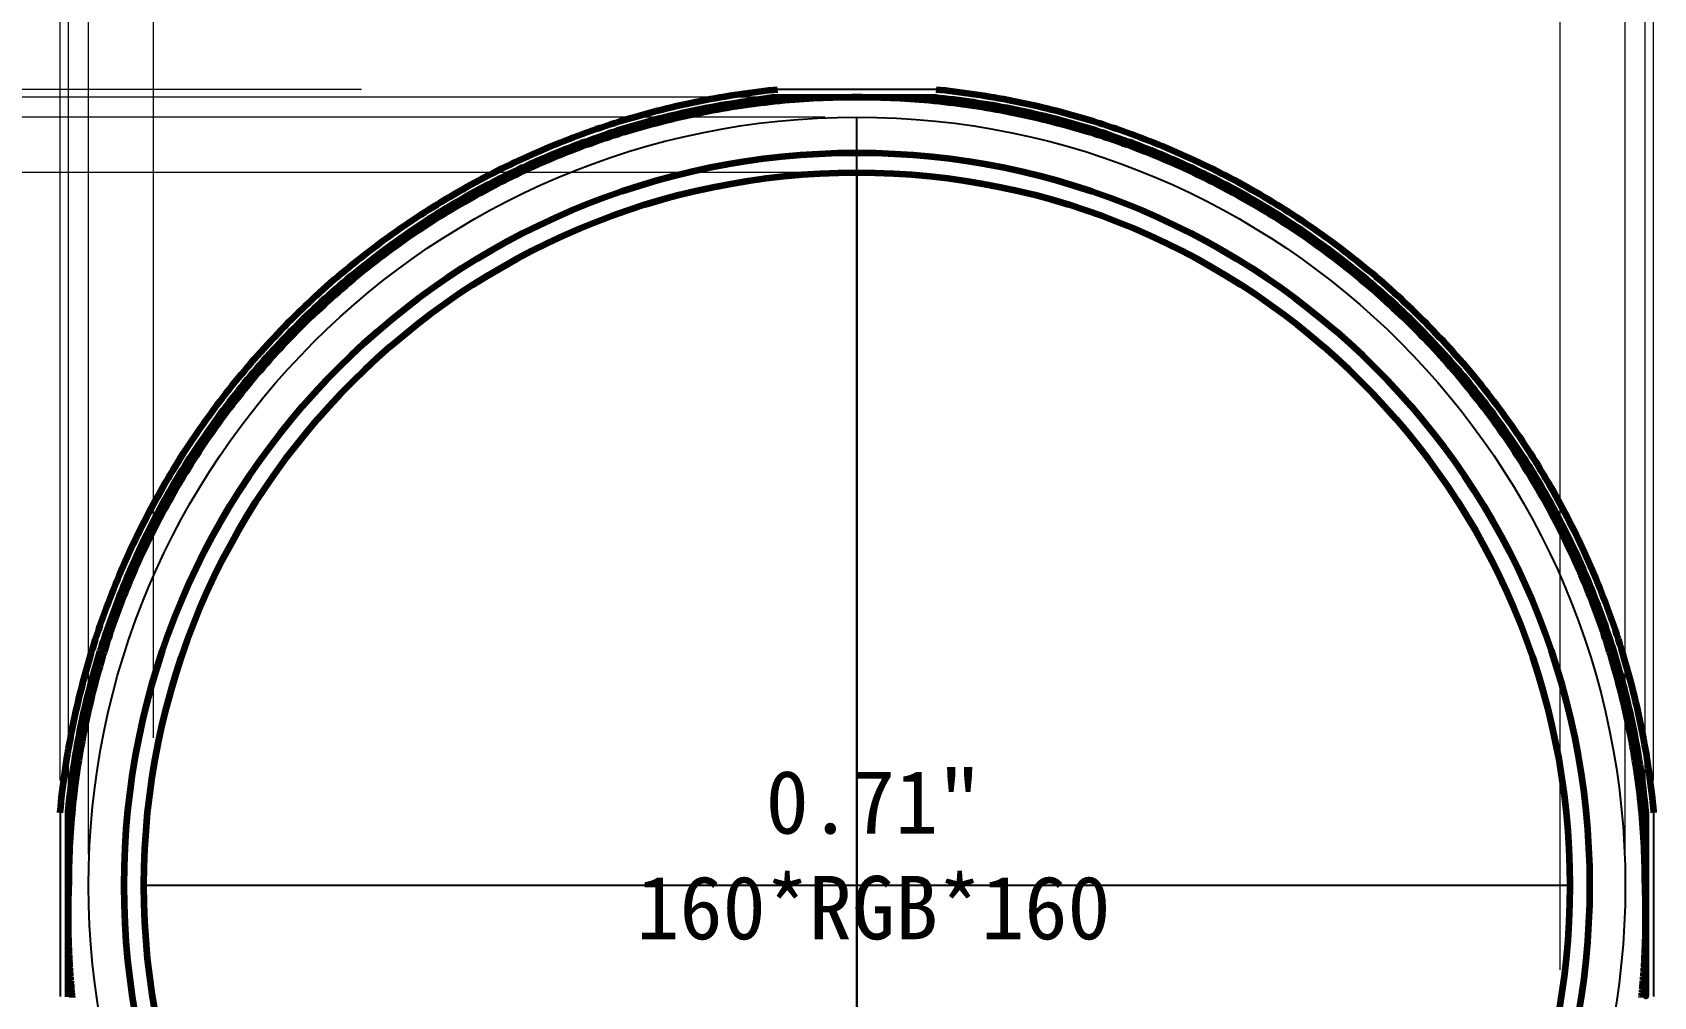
# Model space of a CAD drawing. Header units: millimetres. Extents: x 1414 to 1578, y 492 to 601.
# Drawn here: x 1457.53 to 1477.99, y 562.39 to 574.56 of the extents above; entities that cross this region are included whole.
import ezdxf

# ---------------------------------------------------------------- set-up
doc = ezdxf.new("R2010")
doc.units = ezdxf.units.MM
for name, color, linetype in [('bl', 200, 'Continuous'), ('LAYOUT.drawing', 1, 'Continuous'), ('OUTLINE.drawing', 3, 'Continuous')]:
    doc.layers.add(name, color=color, linetype=linetype)
doc.layers.add('L160.drawing', color=2, linetype='Continuous', lineweight=100)
doc.styles.add('宋体', font='')
doc.styles.get('宋体').set_extended_font_data('SimSun')
doc.dimstyles.new('标准', dxfattribs={"dimtxt": 1.8, "dimasz": 1.5, "dimexe": 0.5, "dimexo": 0.4, "dimgap": 0.1, "dimtad": 1, "dimzin": 1, "dimdsep": 46, "dimtxsty": '宋体', "dimblk": 'CLOSEDBLANK', "dimcen": 0.09, "dimclrd": 96, "dimclre": 96, "dimclrt": 3, "dimadec": 0, "dimazin": 0, "dimtfac": 1, "dimtofl": 0, "dimtmove": 0, "dimatfit": 1, "dimldrblk": 'CLOSEDBLANK', "dimfxl": 1, "dimtolj": 1, "dimlwd": 0, "dimlwe": 0, "dimarcsym": 0})

# ---------------------------------------------------------------- blocks, each defined once
blk = doc.blocks.new('_ClosedBlank')
at = {"color": 0, "linetype": 'ByBlock', "lineweight": -2}
for p, q in [((-1, 0.167), (0, 0)), ((-1, 0.167), (-1, -0.167)), ((0, 0), (-1, -0.167))]:
    blk.add_line(p, q, dxfattribs=at)
blk = doc.blocks.new('*D20')
at = {"color": 96, "lineweight": 0, "transparency": 16777216}
for p, q in [((1457.878, 565.115), (1457.878, 586.298)), ((1477.994, 565.115), (1477.994, 586.298)), ((1459.378, 585.798), (1476.494, 585.798))]:
    blk.add_line(p, q, dxfattribs=at)
at = {"layer": 'Defpoints', "color": 0, "transparency": 16777216}
for p in [(1477.994, 585.798), (1457.878, 564.715), (1477.994, 564.715)]:
    blk.add_point(p, dxfattribs=at)
at = {"color": 96, "lineweight": 0, "transparency": 16777216, "xscale": 1.5, "yscale": 1.5, "zscale": 1.5, "rotation": 180}
blk.add_blockref('_ClosedBlank', (1457.878, 585.798), dxfattribs=at)
at = {"color": 96, "lineweight": 0, "transparency": 16777216, "xscale": 1.5, "yscale": 1.5, "zscale": 1.5}
blk.add_blockref('_ClosedBlank', (1477.994, 585.798), dxfattribs=at)
at = {"color": 3, "transparency": 16777216, "insert": (1467.936, 586.863), "char_height": 1.8, "attachment_point": 5, "style": '宋体'}
blk.add_mtext('\\A1;20.12%%P0.15', dxfattribs=at)
blk = doc.blocks.new('*D21')
at = {"color": 96, "lineweight": 0, "transparency": 16777216}
for p, q in [((1461.681, 573.841), (1444.708, 573.841)), ((1445.208, 572.341), (1445.208, 553.041)), ((1459.424, 551.541), (1444.708, 551.541))]:
    blk.add_line(p, q, dxfattribs=at)
at = {"layer": 'Defpoints', "color": 0, "transparency": 16777216}
for p in [(1462.081, 573.841), (1445.208, 551.541), (1459.824, 551.541)]:
    blk.add_point(p, dxfattribs=at)
at = {"color": 96, "lineweight": 0, "transparency": 16777216, "xscale": 1.5, "yscale": 1.5, "zscale": 1.5}
for p, rotation in [((1445.208, 573.841), 90), ((1445.208, 551.541), 270)]:
    blk.add_blockref('_ClosedBlank', p, dxfattribs=dict(at, rotation=rotation))
at = {"color": 3, "transparency": 16777216, "insert": (1444.143, 562.691), "char_height": 1.8, "attachment_point": 5, "rotation": 90, "style": '宋体'}
blk.add_mtext('\\A1;22.30%%P0.15', dxfattribs=at)
blk = doc.blocks.new('A$C5AF141BB')
for p, q in [((9.958, 21.1), (9.958, 3.1)), ((18.958, 12.1), (0.958, 12.1))]:
    blk.add_line(p, q)
at = {"layer": 'LAYOUT.drawing', "color": 140, "linetype": 'Continuous', "lineweight": 100}
blk.add_lwpolyline([(19.863, 10.686), (19.865, 10.7), (19.866, 10.713), (19.867, 10.727), (19.869, 10.741), (19.87, 10.754), (19.871, 10.768), (19.873, 10.782), (19.874, 10.795), (19.875, 10.809), (19.876, 10.823), (19.877, 10.836), (19.879, 10.85), (19.88, 10.864), (19.881, 10.877), (19.882, 10.891), (19.883, 10.905), (19.884, 10.919), (19.885, 10.932), (19.886, 10.946), (19.887, 10.96), (19.888, 10.973), (19.889, 10.987), (19.89, 11.001), (19.891, 11.015), (19.892, 11.028), (19.893, 11.042), (19.894, 11.056), (19.895, 11.069), (19.896, 11.083), (19.897, 11.097), (19.898, 11.111), (19.898, 11.124), (19.899, 11.138), (19.9, 11.152), (19.901, 11.166), (19.901, 11.179), (19.902, 11.193), (19.903, 11.207), (19.903, 11.22), (19.904, 11.234), (19.905, 11.248), (19.905, 11.262), (19.906, 11.275), (19.907, 11.289), (19.907, 11.303), (19.908, 11.317), (19.908, 11.33), (19.909, 11.344), (19.909, 11.358), (19.91, 11.372), (19.91, 11.385), (19.911, 11.399), (19.911, 11.413), (19.911, 11.426), (19.912, 11.44), (19.912, 11.454), (19.912, 11.468), (19.913, 11.481), (19.913, 11.495), (19.913, 11.509), (19.914, 11.523), (19.914, 11.536), (19.914, 11.55), (19.914, 11.564), (19.914, 11.578), (19.915, 11.591), (19.915, 11.605), (19.915, 11.619), (19.915, 11.633), (19.915, 11.646), (19.915, 11.66), (19.915, 11.674), (19.915, 11.688), (19.915, 11.701), (19.915, 11.715), (19.915, 11.729), (19.915, 11.743), (19.915, 11.756), (19.915, 11.77), (19.915, 11.784), (19.915, 11.798), (19.915, 11.811), (19.915, 11.825), (19.914, 11.839), (19.914, 11.853), (19.914, 11.866), (19.914, 11.88), (19.914, 11.894), (19.913, 11.908), (19.913, 11.921), (19.913, 11.935), (19.912, 11.949), (19.912, 11.963), (19.912, 11.976), (19.911, 11.99), (19.911, 12.004), (19.911, 12.018), (19.91, 12.031), (19.91, 12.045), (19.909, 12.059), (19.909, 12.073), (19.908, 12.086), (19.908, 12.1), (19.908, 12.1), (19.907, 12.161), (19.907, 12.222), (19.906, 12.283), (19.905, 12.344), (19.903, 12.405), (19.901, 12.466), (19.898, 12.527), (19.896, 12.588), (19.892, 12.649), (19.889, 12.71), (19.885, 12.771), (19.881, 12.832), (19.876, 12.893), (19.871, 12.954), (19.866, 13.014), (19.86, 13.075), (19.854, 13.136), (19.847, 13.197), (19.84, 13.257), (19.833, 13.318), (19.825, 13.379), (19.817, 13.439), (19.809, 13.5), (19.8, 13.56), (19.791, 13.62), (19.781, 13.681), (19.771, 13.741), (19.761, 13.801), (19.751, 13.861), (19.74, 13.921), (19.728, 13.981), (19.716, 14.041), (19.704, 14.101), (19.692, 14.161), (19.679, 14.22), (19.666, 14.28), (19.652, 14.34), (19.638, 14.399), (19.624, 14.458), (19.609, 14.518), (19.594, 14.577), (19.579, 14.636), (19.563, 14.695), (19.547, 14.754), (19.531, 14.813), (19.514, 14.871), (19.497, 14.93), (19.479, 14.988), (19.461, 15.047), (19.443, 15.105), (19.424, 15.163), (19.405, 15.221), (19.386, 15.279), (19.366, 15.337), (19.346, 15.395), (19.326, 15.452), (19.305, 15.509), (19.284, 15.567), (19.263, 15.624), (19.241, 15.681), (19.219, 15.738), (19.196, 15.795), (19.173, 15.851), (19.15, 15.908), (19.127, 15.964), (19.103, 16.02), (19.079, 16.076), (19.054, 16.132), (19.029, 16.188), (19.004, 16.243), (18.978, 16.299), (18.952, 16.354), (18.926, 16.409), (18.899, 16.464), (18.873, 16.519), (18.845, 16.574), (18.818, 16.628), (18.79, 16.682), (18.761, 16.736), (18.733, 16.79), (18.704, 16.844), (18.675, 16.898), (18.645, 16.951), (18.615, 17.004), (18.585, 17.057), (18.554, 17.11), (18.523, 17.163), (18.492, 17.215), (18.46, 17.268), (18.429, 17.32), (18.396, 17.372), (18.364, 17.423), (18.331, 17.475), (18.298, 17.526), (18.265, 17.577), (18.231, 17.628), (18.197, 17.679), (18.162, 17.729), (18.128, 17.779), (18.093, 17.829), (18.057, 17.879), (18.022, 17.929), (17.986, 17.978), (17.95, 18.027), (17.913, 18.076), (17.876, 18.125), (17.839, 18.173), (17.802, 18.222), (17.764, 18.27), (17.726, 18.317), (17.688, 18.365), (17.649, 18.412), (17.61, 18.459), (17.571, 18.506), (17.532, 18.553), (17.492, 18.599), (17.452, 18.645), (17.412, 18.691), (17.371, 18.737), (17.33, 18.782), (17.289, 18.827), (17.248, 18.872), (17.206, 18.917), (17.164, 18.961), (17.122, 19.005), (17.079, 19.049), (17.036, 19.092), (16.993, 19.136), (16.95, 19.179), (16.906, 19.222), (16.863, 19.264), (16.819, 19.306), (16.774, 19.348), (16.73, 19.39), (16.685, 19.431), (16.64, 19.472), (16.594, 19.513), (16.549, 19.554), (16.503, 19.594), (16.457, 19.634), (16.41, 19.674), (16.364, 19.713), (16.317, 19.753), (16.27, 19.791), (16.223, 19.83), (16.175, 19.868), (16.127, 19.906), (16.079, 19.944), (16.031, 19.981), (15.982, 20.019), (15.934, 20.055), (15.885, 20.092), (15.836, 20.128), (15.786, 20.164), (15.737, 20.2), (15.687, 20.235), (15.637, 20.27), (15.587, 20.305), (15.536, 20.339), (15.486, 20.373), (15.435, 20.407), (15.384, 20.44), (15.332, 20.473), (15.281, 20.506), (15.229, 20.539), (15.177, 20.571), (15.125, 20.603), (15.073, 20.634), (15.021, 20.666), (14.968, 20.697), (14.915, 20.727), (14.862, 20.757), (14.809, 20.787), (14.755, 20.817), (14.702, 20.846), (14.648, 20.875), (14.594, 20.904), (14.54, 20.932), (14.486, 20.96), (14.431, 20.988), (14.377, 21.015), (14.322, 21.042), (14.267, 21.068), (14.212, 21.095), (14.157, 21.121), (14.101, 21.146), (14.046, 21.171), (13.99, 21.196), (13.934, 21.221), (13.878, 21.245), (13.822, 21.269), (13.765, 21.293), (13.709, 21.316), (13.652, 21.339), (13.595, 21.361), (13.539, 21.383), (13.482, 21.405), (13.424, 21.427), (13.367, 21.448), (13.31, 21.468), (13.252, 21.489), (13.194, 21.509), (13.137, 21.528), (13.079, 21.548), (13.021, 21.567), (12.963, 21.585), (12.904, 21.604), (12.846, 21.622), (12.787, 21.639), (12.729, 21.656), (12.67, 21.673), (12.611, 21.69), (12.553, 21.706), (12.494, 21.721), (12.434, 21.737), (12.375, 21.752), (12.316, 21.766), (12.257, 21.781), (12.197, 21.795), (12.138, 21.808), (12.078, 21.821), (12.018, 21.834), (11.959, 21.847), (11.899, 21.859), (11.839, 21.871), (11.779, 21.882), (11.719, 21.893), (11.659, 21.904), (11.599, 21.914), (11.538, 21.924), (11.478, 21.933), (11.418, 21.942), (11.357, 21.951), (11.297, 21.959), (11.236, 21.968), (11.176, 21.975), (11.115, 21.982), (11.054, 21.989), (10.994, 21.996), (10.933, 22.002), (10.872, 22.008), (10.811, 22.013), (10.75, 22.018), (10.69, 22.023), (10.629, 22.027), (10.568, 22.031), (10.507, 22.035), (10.446, 22.038), (10.385, 22.041), (10.324, 22.043), (10.263, 22.045), (10.202, 22.047), (10.141, 22.048), (10.08, 22.049), (10.019, 22.05), (9.958, 22.05), (9.897, 22.05), (9.836, 22.049), (9.774, 22.048), (9.713, 22.047), (9.652, 22.045), (9.591, 22.043), (9.53, 22.041), (9.469, 22.038), (9.408, 22.035), (9.348, 22.031), (9.287, 22.027), (9.226, 22.023), (9.165, 22.018), (9.104, 22.013), (9.043, 22.008), (8.982, 22.002), (8.922, 21.996), (8.861, 21.989), (8.8, 21.982), (8.74, 21.975), (8.679, 21.968), (8.619, 21.959), (8.558, 21.951), (8.498, 21.942), (8.437, 21.933), (8.377, 21.924), (8.317, 21.914), (8.257, 21.904), (8.196, 21.893), (8.136, 21.882), (8.076, 21.871), (8.016, 21.859), (7.957, 21.847), (7.897, 21.834), (7.837, 21.821), (7.778, 21.808), (7.718, 21.795), (7.659, 21.781), (7.599, 21.766), (7.54, 21.752), (7.481, 21.737), (7.422, 21.721), (7.363, 21.706), (7.304, 21.69), (7.245, 21.673), (7.186, 21.656), (7.128, 21.639), (7.069, 21.622), (7.011, 21.604), (6.953, 21.585), (6.895, 21.567), (6.837, 21.548), (6.779, 21.528), (6.721, 21.509), (6.663, 21.489), (6.606, 21.468), (6.548, 21.448), (6.491, 21.427), (6.434, 21.405), (6.377, 21.383), (6.32, 21.361), (6.263, 21.339), (6.206, 21.316), (6.15, 21.293), (6.094, 21.269), (6.037, 21.245), (5.981, 21.221), (5.925, 21.196), (5.87, 21.171), (5.814, 21.146), (5.759, 21.121), (5.703, 21.095), (5.648, 21.068), (5.593, 21.042), (5.539, 21.015), (5.484, 20.988), (5.43, 20.96), (5.375, 20.932), (5.321, 20.904), (5.267, 20.875), (5.213, 20.846), (5.16, 20.817), (5.107, 20.787), (5.053, 20.757), (5, 20.727), (4.947, 20.697), (4.895, 20.666), (4.842, 20.634), (4.79, 20.603), (4.738, 20.571), (4.686, 20.539), (4.634, 20.506), (4.583, 20.473), (4.532, 20.44), (4.481, 20.407), (4.43, 20.373), (4.379, 20.339), (4.329, 20.305), (4.278, 20.27), (4.228, 20.235), (4.179, 20.2), (4.129, 20.164), (4.08, 20.128), (4.03, 20.092), (3.982, 20.055), (3.933, 20.019), (3.884, 19.981), (3.836, 19.944), (3.788, 19.906), (3.74, 19.868), (3.693, 19.83), (3.645, 19.791), (3.598, 19.753), (3.552, 19.713), (3.505, 19.674), (3.459, 19.634), (3.412, 19.594), (3.367, 19.554), (3.321, 19.513), (3.276, 19.472), (3.231, 19.431), (3.186, 19.39), (3.141, 19.348), (3.097, 19.306), (3.053, 19.264), (3.009, 19.222), (2.965, 19.179), (2.922, 19.136), (2.879, 19.092), (2.836, 19.049), (2.794, 19.005), (2.751, 18.961), (2.709, 18.917), (2.668, 18.872), (2.626, 18.827), (2.585, 18.782), (2.544, 18.737), (2.504, 18.691), (2.463, 18.645), (2.423, 18.599), (2.384, 18.553), (2.344, 18.506), (2.305, 18.459), (2.266, 18.412), (2.228, 18.365), (2.189, 18.317), (2.151, 18.27), (2.114, 18.222), (2.076, 18.173), (2.039, 18.125), (2.002, 18.076), (1.966, 18.027), (1.93, 17.978), (1.894, 17.929), (1.858, 17.879), (1.823, 17.829), (1.788, 17.779), (1.753, 17.729), (1.719, 17.679), (1.685, 17.628), (1.651, 17.577), (1.617, 17.526), (1.584, 17.475), (1.551, 17.423), (1.519, 17.372), (1.487, 17.32), (1.455, 17.268), (1.423, 17.215), (1.392, 17.163), (1.361, 17.11), (1.331, 17.057), (1.3, 17.004), (1.27, 16.951), (1.241, 16.898), (1.211, 16.844), (1.183, 16.79), (1.154, 16.736), (1.126, 16.682), (1.098, 16.628), (1.07, 16.574), (1.043, 16.519), (1.016, 16.464), (0.989, 16.409), (0.963, 16.354), (0.937, 16.299), (0.911, 16.243), (0.886, 16.188), (0.861, 16.132), (0.837, 16.076), (0.812, 16.02), (0.789, 15.964), (0.765, 15.908), (0.742, 15.851), (0.719, 15.795), (0.697, 15.738), (0.674, 15.681), (0.653, 15.624), (0.631, 15.567), (0.61, 15.509), (0.589, 15.452), (0.569, 15.395), (0.549, 15.337), (0.529, 15.279), (0.51, 15.221), (0.491, 15.163), (0.472, 15.105), (0.454, 15.047), (0.436, 14.988), (0.419, 14.93), (0.401, 14.871), (0.385, 14.813), (0.368, 14.754), (0.352, 14.695), (0.336, 14.636), (0.321, 14.577), (0.306, 14.518), (0.291, 14.458), (0.277, 14.399), (0.263, 14.34), (0.249, 14.28), (0.236, 14.22), (0.223, 14.161), (0.211, 14.101), (0.199, 14.041), (0.187, 13.981), (0.176, 13.921), (0.165, 13.861), (0.154, 13.801), (0.144, 13.741), (0.134, 13.681), (0.124, 13.62), (0.115, 13.56), (0.107, 13.5), (0.098, 13.439), (0.09, 13.379), (0.082, 13.318), (0.075, 13.257), (0.068, 13.197), (0.062, 13.136), (0.056, 13.075), (0.05, 13.014), (0.044, 12.954), (0.039, 12.893), (0.035, 12.832), (0.03, 12.771), (0.026, 12.71), (0.023, 12.649), (0.02, 12.588), (0.017, 12.527), (0.014, 12.466), (0.012, 12.405), (0.011, 12.344), (0.009, 12.283), (0.008, 12.222), (0.008, 12.161), (0.008, 12.1), (0.008, 12.1), (0.007, 12.086), (0.007, 12.073), (0.006, 12.059), (0.006, 12.045), (0.005, 12.031), (0.005, 12.018), (0.004, 12.004), (0.004, 11.99), (0.004, 11.976), (0.003, 11.963), (0.003, 11.949), (0.003, 11.935), (0.002, 11.921), (0.002, 11.908), (0.002, 11.894), (0.001, 11.88), (0.001, 11.866), (0.001, 11.853), (0.001, 11.839), (0.001, 11.825), (0.001, 11.811), (0, 11.798), (0, 11.784), (0, 11.77), (0, 11.756), (0, 11.743), (0, 11.729), (0, 11.715), (0, 11.701), (0, 11.688), (0, 11.674), (0, 11.66), (0, 11.646), (0, 11.633), (0, 11.619), (0.001, 11.605), (0.001, 11.591), (0.001, 11.578), (0.001, 11.564), (0.001, 11.55), (0.001, 11.536), (0.002, 11.523), (0.002, 11.509), (0.002, 11.495), (0.003, 11.481), (0.003, 11.468), (0.003, 11.454), (0.004, 11.44), (0.004, 11.426), (0.004, 11.413), (0.005, 11.399), (0.005, 11.385), (0.006, 11.372), (0.006, 11.358), (0.007, 11.344), (0.007, 11.33), (0.008, 11.317), (0.008, 11.303), (0.009, 11.289), (0.009, 11.275), (0.01, 11.262), (0.011, 11.248), (0.011, 11.234), (0.012, 11.22), (0.012, 11.207), (0.013, 11.193), (0.014, 11.179), (0.015, 11.166), (0.015, 11.152), (0.016, 11.138), (0.017, 11.124), (0.018, 11.111), (0.019, 11.097), (0.019, 11.083), (0.02, 11.069), (0.021, 11.056), (0.022, 11.042), (0.023, 11.028), (0.024, 11.015), (0.025, 11.001), (0.026, 10.987), (0.027, 10.973), (0.028, 10.96), (0.029, 10.946), (0.03, 10.932), (0.031, 10.919), (0.032, 10.905), (0.033, 10.891), (0.034, 10.877), (0.035, 10.864), (0.037, 10.85), (0.038, 10.836), (0.039, 10.823), (0.04, 10.809), (0.041, 10.795), (0.043, 10.782), (0.044, 10.768), (0.045, 10.754), (0.047, 10.741), (0.048, 10.727), (0.049, 10.713), (0.051, 10.7), (0.052, 10.686)], dxfattribs=at)
at = {"layer": 'OUTLINE.drawing', "color": 190, "linetype": 'Continuous', "lineweight": 100}
blk.add_ellipse((9.958, 12.1), major_axis=(0, 9), ratio=1, dxfattribs=at)
blk = doc.blocks.new('*D23')
at = {"color": 96, "lineweight": 0, "transparency": 16777216}
for p, q in [((1459.056, 565.655), (1459.056, 577.058)), ((1476.816, 562.727), (1476.816, 577.058)), ((1460.556, 576.558), (1475.316, 576.558))]:
    blk.add_line(p, q, dxfattribs=at)
at = {"layer": 'Defpoints', "color": 0, "transparency": 16777216}
for p in [(1476.816, 576.558), (1459.056, 565.255), (1476.816, 562.327)]:
    blk.add_point(p, dxfattribs=at)
at = {"color": 96, "lineweight": 0, "transparency": 16777216, "xscale": 1.5, "yscale": 1.5, "zscale": 1.5, "rotation": 180}
blk.add_blockref('_ClosedBlank', (1459.056, 576.558), dxfattribs=at)
at = {"color": 96, "lineweight": 0, "transparency": 16777216, "xscale": 1.5, "yscale": 1.5, "zscale": 1.5}
blk.add_blockref('_ClosedBlank', (1476.816, 576.558), dxfattribs=at)
at = {"color": 3, "transparency": 16777216, "insert": (1467.936, 577.563), "char_height": 1.8, "attachment_point": 5, "style": '宋体'}
blk.add_mtext('\\A1;17.76 AA', dxfattribs=at)
blk = doc.blocks.new('*D24')
at = {"color": 96, "lineweight": 0, "transparency": 16777216}
for p, q in [((1467.536, 572.791), (1455.562, 572.791)), ((1456.062, 556.291), (1456.062, 571.291)), ((1467.536, 554.791), (1455.562, 554.791))]:
    blk.add_line(p, q, dxfattribs=at)
at = {"layer": 'Defpoints', "color": 0, "transparency": 16777216}
for p in [(1456.062, 572.791), (1467.936, 572.791), (1467.936, 554.791)]:
    blk.add_point(p, dxfattribs=at)
at = {"color": 96, "lineweight": 0, "transparency": 16777216, "xscale": 1.5, "yscale": 1.5, "zscale": 1.5}
for p, rotation in [((1456.062, 572.791), 90), ((1456.062, 554.791), 270)]:
    blk.add_blockref('_ClosedBlank', p, dxfattribs=dict(at, rotation=rotation))
at = {"color": 3, "transparency": 16777216, "insert": (1455.057, 563.791), "char_height": 1.8, "attachment_point": 5, "rotation": 90, "style": '宋体'}
blk.add_mtext('\\A1;18.00 AA', dxfattribs=at)
blk = doc.blocks.new('*D25')
at = {"color": 96, "lineweight": 0, "transparency": 16777216}
for p, q in [((1458.236, 564.191), (1458.236, 580.531)), ((1477.636, 564.191), (1477.636, 580.531)), ((1476.136, 580.031), (1459.736, 580.031))]:
    blk.add_line(p, q, dxfattribs=at)
at = {"layer": 'Defpoints', "color": 0, "transparency": 16777216}
for p in [(1458.236, 580.031), (1458.236, 563.791), (1477.636, 563.791)]:
    blk.add_point(p, dxfattribs=at)
at = {"color": 96, "lineweight": 0, "transparency": 16777216, "xscale": 1.5, "yscale": 1.5, "zscale": 1.5, "rotation": 180}
blk.add_blockref('_ClosedBlank', (1458.236, 580.031), dxfattribs=at)
at = {"color": 96, "lineweight": 0, "transparency": 16777216, "xscale": 1.5, "yscale": 1.5, "zscale": 1.5}
blk.add_blockref('_ClosedBlank', (1477.636, 580.031), dxfattribs=at)
at = {"color": 3, "transparency": 16777216, "insert": (1467.936, 581.036), "char_height": 1.8, "attachment_point": 5, "style": '宋体'}
blk.add_mtext('\\A1;19.40 POL', dxfattribs=at)
blk = doc.blocks.new('*D26')
at = {"color": 96, "lineweight": 0, "transparency": 16777216}
for p, q in [((1467.536, 573.491), (1452.107, 573.491)), ((1452.607, 571.991), (1452.607, 555.591)), ((1467.536, 554.091), (1452.107, 554.091))]:
    blk.add_line(p, q, dxfattribs=at)
at = {"layer": 'Defpoints', "color": 0, "transparency": 16777216}
for p in [(1467.936, 573.491), (1452.607, 554.091), (1467.936, 554.091)]:
    blk.add_point(p, dxfattribs=at)
at = {"color": 96, "lineweight": 0, "transparency": 16777216, "xscale": 1.5, "yscale": 1.5, "zscale": 1.5}
for p, rotation in [((1452.607, 573.491), 90), ((1452.607, 554.091), 270)]:
    blk.add_blockref('_ClosedBlank', p, dxfattribs=dict(at, rotation=rotation))
at = {"color": 3, "transparency": 16777216, "insert": (1451.602, 563.791), "char_height": 1.8, "attachment_point": 5, "rotation": 90, "style": '宋体'}
blk.add_mtext('\\A1;19.40 POL', dxfattribs=at)
blk = doc.blocks.new('*D27')
at = {"color": 96, "lineweight": 0, "transparency": 16777216}
for p, q in [((1457.983, 564.115), (1457.983, 583.651)), ((1477.886, 564.221), (1477.886, 583.651)), ((1459.483, 583.151), (1476.386, 583.151))]:
    blk.add_line(p, q, dxfattribs=at)
at = {"layer": 'Defpoints', "color": 0, "transparency": 16777216}
for p in [(1477.886, 583.151), (1457.983, 563.715), (1477.886, 563.821)]:
    blk.add_point(p, dxfattribs=at)
at = {"color": 96, "lineweight": 0, "transparency": 16777216, "xscale": 1.5, "yscale": 1.5, "zscale": 1.5, "rotation": 180}
blk.add_blockref('_ClosedBlank', (1457.983, 583.151), dxfattribs=at)
at = {"color": 96, "lineweight": 0, "transparency": 16777216, "xscale": 1.5, "yscale": 1.5, "zscale": 1.5}
blk.add_blockref('_ClosedBlank', (1477.886, 583.151), dxfattribs=at)
at = {"color": 3, "transparency": 16777216, "insert": (1467.936, 584.151), "char_height": 1.8, "attachment_point": 5, "style": '宋体'}
blk.add_mtext('\\A1;19.90LCD', dxfattribs=at)
blk = doc.blocks.new('*D28')
at = {"color": 96, "lineweight": 0, "transparency": 16777216}
for p, q in [((1467.536, 573.741), (1448.819, 573.741)), ((1449.319, 572.241), (1449.319, 553.191)), ((1464.336, 551.691), (1448.819, 551.691))]:
    blk.add_line(p, q, dxfattribs=at)
at = {"layer": 'Defpoints', "color": 0, "transparency": 16777216}
for p in [(1467.936, 573.741), (1449.319, 551.691), (1464.736, 551.691)]:
    blk.add_point(p, dxfattribs=at)
at = {"color": 96, "lineweight": 0, "transparency": 16777216, "xscale": 1.5, "yscale": 1.5, "zscale": 1.5}
for p, rotation in [((1449.319, 573.741), 90), ((1449.319, 551.691), 270)]:
    blk.add_blockref('_ClosedBlank', p, dxfattribs=dict(at, rotation=rotation))
at = {"color": 3, "transparency": 16777216, "insert": (1448.319, 562.716), "char_height": 1.8, "attachment_point": 5, "rotation": 90, "style": '宋体'}
blk.add_mtext('\\A1;22.05LCD', dxfattribs=at)

msp = doc.modelspace()

# ---------------------------------------------------------------- linework, layer by layer
msp.add_line((1467.936, 554.091), (1467.936, 573.491))
msp.add_circle((1467.936, 563.791), 9.7)
at = {"layer": 'bl'}
for p, q in [((1468.939, 573.841), (1466.932, 573.841)), ((1457.878, 564.715), (1457.878, 562.389)), ((1477.994, 564.715), (1477.994, 562.389))]:
    msp.add_line(p, q, dxfattribs=at)
at = {"layer": 'bl', "linetype": 'Continuous', "lineweight": 100}
for points in [[(1457.878, 564.715), (1457.879, 564.719), (1457.885, 564.781), (1457.891, 564.842), (1457.897, 564.904), (1457.904, 564.966), (1457.912, 565.027), (1457.92, 565.089), (1457.928, 565.15), (1457.936, 565.211), (1457.945, 565.273), (1457.955, 565.334), (1457.964, 565.395), (1457.974, 565.456), (1457.985, 565.517), (1457.995, 565.579), (1458.007, 565.639), (1458.018, 565.7), (1458.03, 565.761), (1458.042, 565.822), (1458.055, 565.883), (1458.068, 565.943), (1458.081, 566.004), (1458.095, 566.064), (1458.109, 566.124), (1458.124, 566.185), (1458.139, 566.245), (1458.154, 566.305), (1458.169, 566.365), (1458.185, 566.425), (1458.202, 566.485), (1458.218, 566.544), (1458.236, 566.604), (1458.253, 566.663), (1458.271, 566.723), (1458.289, 566.782), (1458.308, 566.841), (1458.326, 566.9), (1458.346, 566.959), (1458.365, 567.018), (1458.385, 567.076), (1458.406, 567.135), (1458.426, 567.193), (1458.447, 567.252), (1458.469, 567.31), (1458.491, 567.368), (1458.513, 567.426), (1458.535, 567.483), (1458.558, 567.541), (1458.581, 567.599), (1458.605, 567.656), (1458.629, 567.713), (1458.653, 567.77), (1458.677, 567.827), (1458.702, 567.884), (1458.728, 567.94), (1458.753, 567.997), (1458.779, 568.053), (1458.806, 568.109), (1458.832, 568.165), (1458.859, 568.221), (1458.887, 568.276), (1458.914, 568.332), (1458.942, 568.387), (1458.971, 568.442), (1458.999, 568.497), (1459.029, 568.552), (1459.058, 568.606), (1459.088, 568.661), (1459.118, 568.715), (1459.148, 568.769), (1459.179, 568.823), (1459.21, 568.877), (1459.241, 568.93), (1459.273, 568.983), (1459.305, 569.036), (1459.337, 569.089), (1459.37, 569.142), (1459.403, 569.194), (1459.436, 569.247), (1459.47, 569.299), (1459.504, 569.35), (1459.538, 569.402), (1459.573, 569.453), (1459.608, 569.505), (1459.643, 569.556), (1459.678, 569.606), (1459.714, 569.657), (1459.75, 569.707), (1459.787, 569.757), (1459.824, 569.807), (1459.861, 569.857), (1459.898, 569.906), (1459.936, 569.956), (1459.974, 570.005), (1460.012, 570.053), (1460.05, 570.102), (1460.089, 570.15), (1460.129, 570.198), (1460.168, 570.246), (1460.208, 570.293), (1460.248, 570.341), (1460.288, 570.388), (1460.329, 570.435), (1460.37, 570.481), (1460.411, 570.527), (1460.452, 570.574), (1460.494, 570.619), (1460.536, 570.665), (1460.578, 570.71), (1460.621, 570.755), (1460.664, 570.8), (1460.707, 570.844), (1460.75, 570.889), (1460.794, 570.933), (1460.838, 570.976), (1460.882, 571.02), (1460.927, 571.063), (1460.972, 571.106), (1461.017, 571.148), (1461.062, 571.191), (1461.107, 571.233), (1461.153, 571.274), (1461.199, 571.316), (1461.246, 571.357), (1461.292, 571.398), (1461.339, 571.439), (1461.386, 571.479), (1461.433, 571.519), (1461.481, 571.559), (1461.529, 571.598), (1461.577, 571.637), (1461.625, 571.676), (1461.673, 571.715), (1461.722, 571.753), (1461.771, 571.791), (1461.82, 571.829), (1461.87, 571.866), (1461.919, 571.903), (1461.969, 571.94), (1462.019, 571.976), (1462.07, 572.013), (1462.12, 572.048), (1462.171, 572.084), (1462.222, 572.119), (1462.273, 572.154), (1462.325, 572.189), (1462.376, 572.223), (1462.428, 572.257), (1462.48, 572.29), (1462.532, 572.324), (1462.585, 572.357), (1462.638, 572.389), (1462.69, 572.422), (1462.743, 572.454), (1462.797, 572.486), (1462.85, 572.517), (1462.904, 572.548), (1462.958, 572.579), (1463.012, 572.609), (1463.066, 572.639), (1463.12, 572.669), (1463.175, 572.698), (1463.23, 572.727), (1463.284, 572.756), (1463.34, 572.784), (1463.395, 572.812), (1463.45, 572.84), (1463.506, 572.867), (1463.562, 572.894), (1463.618, 572.921), (1463.674, 572.947), (1463.73, 572.973), (1463.786, 572.999), (1463.843, 573.024), (1463.9, 573.049), (1463.957, 573.074), (1464.014, 573.098), (1464.071, 573.122), (1464.128, 573.145), (1464.186, 573.169), (1464.243, 573.192), (1464.301, 573.214), (1464.359, 573.236), (1464.417, 573.258), (1464.475, 573.279), (1464.533, 573.3), (1464.592, 573.321), (1464.65, 573.341), (1464.709, 573.361), (1464.768, 573.381), (1464.827, 573.4), (1464.886, 573.419), (1464.945, 573.438), (1465.004, 573.456), (1465.063, 573.474), (1465.123, 573.491), (1465.182, 573.508), (1465.242, 573.525), (1465.302, 573.541), (1465.362, 573.557), (1465.422, 573.573), (1465.482, 573.588), (1465.542, 573.603), (1465.602, 573.617), (1465.663, 573.632), (1465.723, 573.645), (1465.783, 573.659), (1465.844, 573.672), (1465.905, 573.684), (1465.966, 573.697), (1466.026, 573.709), (1466.087, 573.72), (1466.148, 573.731), (1466.209, 573.742), (1466.27, 573.752), (1466.331, 573.763), (1466.393, 573.772), (1466.454, 573.781), (1466.515, 573.79), (1466.577, 573.799), (1466.638, 573.807), (1466.7, 573.815), (1466.761, 573.822), (1466.823, 573.829), (1466.884, 573.836), (1466.932, 573.841)], [(1468.939, 573.841), (1468.988, 573.836), (1469.049, 573.829), (1469.111, 573.822), (1469.172, 573.815), (1469.234, 573.807), (1469.295, 573.799), (1469.357, 573.79), (1469.418, 573.781), (1469.479, 573.772), (1469.54, 573.763), (1469.602, 573.752), (1469.663, 573.742), (1469.724, 573.731), (1469.785, 573.72), (1469.846, 573.709), (1469.906, 573.697), (1469.967, 573.684), (1470.028, 573.672), (1470.088, 573.659), (1470.149, 573.645), (1470.209, 573.632), (1470.27, 573.617), (1470.33, 573.603), (1470.39, 573.588), (1470.45, 573.573), (1470.51, 573.557), (1470.57, 573.541), (1470.63, 573.525), (1470.689, 573.508), (1470.749, 573.491), (1470.808, 573.474), (1470.868, 573.456), (1470.927, 573.438), (1470.986, 573.419), (1471.045, 573.4), (1471.104, 573.381), (1471.163, 573.361), (1471.222, 573.341), (1471.28, 573.321), (1471.338, 573.3), (1471.397, 573.279), (1471.455, 573.258), (1471.513, 573.236), (1471.571, 573.214), (1471.629, 573.192), (1471.686, 573.169), (1471.744, 573.145), (1471.801, 573.122), (1471.858, 573.098), (1471.915, 573.074), (1471.972, 573.049), (1472.029, 573.024), (1472.085, 572.999), (1472.142, 572.973), (1472.198, 572.947), (1472.254, 572.921), (1472.31, 572.894), (1472.366, 572.867), (1472.422, 572.84), (1472.477, 572.812), (1472.532, 572.784), (1472.587, 572.756), (1472.642, 572.727), (1472.697, 572.698), (1472.752, 572.669), (1472.806, 572.639), (1472.86, 572.609), (1472.914, 572.579), (1472.968, 572.548), (1473.022, 572.517), (1473.075, 572.486), (1473.128, 572.454), (1473.181, 572.422), (1473.234, 572.389), (1473.287, 572.357), (1473.339, 572.324), (1473.392, 572.29), (1473.444, 572.257), (1473.496, 572.223), (1473.547, 572.189), (1473.599, 572.154), (1473.65, 572.119), (1473.701, 572.084), (1473.752, 572.048), (1473.802, 572.013), (1473.852, 571.976), (1473.903, 571.94), (1473.952, 571.903), (1474.002, 571.866), (1474.052, 571.829), (1474.101, 571.791), (1474.15, 571.753), (1474.198, 571.715), (1474.247, 571.676), (1474.295, 571.637), (1474.343, 571.598), (1474.391, 571.559), (1474.439, 571.519), (1474.486, 571.479), (1474.533, 571.439), (1474.58, 571.398), (1474.626, 571.357), (1474.673, 571.316), (1474.719, 571.274), (1474.764, 571.233), (1474.81, 571.191), (1474.855, 571.148), (1474.9, 571.106), (1474.945, 571.063), (1474.99, 571.02), (1475.034, 570.976), (1475.078, 570.933), (1475.121, 570.889), (1475.165, 570.844), (1475.208, 570.8), (1475.251, 570.755), (1475.293, 570.71), (1475.336, 570.665), (1475.378, 570.619), (1475.42, 570.574), (1475.461, 570.527), (1475.502, 570.481), (1475.543, 570.435), (1475.584, 570.388), (1475.624, 570.341), (1475.664, 570.293), (1475.704, 570.246), (1475.743, 570.198), (1475.782, 570.15), (1475.821, 570.102), (1475.86, 570.053), (1475.898, 570.005), (1475.936, 569.956), (1475.974, 569.906), (1476.011, 569.857), (1476.048, 569.807), (1476.085, 569.757), (1476.122, 569.707), (1476.158, 569.657), (1476.194, 569.606), (1476.229, 569.556), (1476.264, 569.505), (1476.299, 569.453), (1476.334, 569.402), (1476.368, 569.35), (1476.402, 569.299), (1476.436, 569.247), (1476.469, 569.194), (1476.502, 569.142), (1476.535, 569.089), (1476.567, 569.036), (1476.599, 568.983), (1476.631, 568.93), (1476.662, 568.877), (1476.693, 568.823), (1476.724, 568.769), (1476.754, 568.715), (1476.784, 568.661), (1476.814, 568.606), (1476.843, 568.552), (1476.872, 568.497), (1476.901, 568.442), (1476.929, 568.387), (1476.957, 568.332), (1476.985, 568.276), (1477.013, 568.221), (1477.04, 568.165), (1477.066, 568.109), (1477.093, 568.053), (1477.119, 567.997), (1477.144, 567.94), (1477.169, 567.884), (1477.194, 567.827), (1477.219, 567.77), (1477.243, 567.713), (1477.267, 567.656), (1477.291, 567.599), (1477.314, 567.541), (1477.337, 567.483), (1477.359, 567.426), (1477.381, 567.368), (1477.403, 567.31), (1477.424, 567.252), (1477.446, 567.193), (1477.466, 567.135), (1477.487, 567.076), (1477.507, 567.018), (1477.526, 566.959), (1477.545, 566.9), (1477.564, 566.841), (1477.583, 566.782), (1477.601, 566.723), (1477.619, 566.663), (1477.636, 566.604), (1477.653, 566.544), (1477.67, 566.485), (1477.686, 566.425), (1477.702, 566.365), (1477.718, 566.305), (1477.733, 566.245), (1477.748, 566.185), (1477.763, 566.124), (1477.777, 566.064), (1477.791, 566.004), (1477.804, 565.943), (1477.817, 565.883), (1477.83, 565.822), (1477.842, 565.761), (1477.854, 565.7), (1477.865, 565.639), (1477.876, 565.579), (1477.887, 565.517), (1477.898, 565.456), (1477.908, 565.395), (1477.917, 565.334), (1477.927, 565.273), (1477.936, 565.211), (1477.944, 565.15), (1477.952, 565.089), (1477.96, 565.027), (1477.967, 564.966), (1477.974, 564.904), (1477.981, 564.842), (1477.987, 564.781), (1477.993, 564.719), (1477.994, 564.715)], [(1477.994, 562.389), (1477.994, 562.389)]]:
    msp.add_lwpolyline(points, dxfattribs=at)
at = {"layer": 'L160.drawing', "linetype": 'Continuous'}
msp.add_lwpolyline([(1457.979, 562.385), (1457.978, 562.394), (1457.978, 564.721), (1457.997, 564.893), (1458.004, 564.954), (1458.011, 565.015), (1458.019, 565.076), (1458.027, 565.137), (1458.035, 565.197), (1458.044, 565.258), (1458.053, 565.319), (1458.063, 565.379), (1458.073, 565.44), (1458.083, 565.5), (1458.094, 565.561), (1458.105, 565.621), (1458.116, 565.681), (1458.128, 565.742), (1458.14, 565.802), (1458.153, 565.862), (1458.166, 565.922), (1458.179, 565.982), (1458.193, 566.042), (1458.207, 566.101), (1458.221, 566.161), (1458.236, 566.221), (1458.251, 566.28), (1458.266, 566.339), (1458.282, 566.399), (1458.298, 566.458), (1458.315, 566.517), (1458.332, 566.576), (1458.349, 566.635), (1458.367, 566.694), (1458.385, 566.752), (1458.403, 566.811), (1458.422, 566.869), (1458.441, 566.928), (1458.46, 566.986), (1458.48, 567.044), (1458.5, 567.102), (1458.52, 567.16), (1458.541, 567.217), (1458.563, 567.275), (1458.584, 567.332), (1458.606, 567.39), (1458.628, 567.447), (1458.651, 567.504), (1458.674, 567.561), (1458.697, 567.618), (1458.721, 567.674), (1458.745, 567.731), (1458.769, 567.787), (1458.794, 567.843), (1458.819, 567.899), (1458.844, 567.955), (1458.87, 568.011), (1458.896, 568.066), (1458.922, 568.122), (1458.949, 568.177), (1458.976, 568.232), (1459.004, 568.287), (1459.031, 568.342), (1459.06, 568.396), (1459.088, 568.451), (1459.117, 568.505), (1459.146, 568.559), (1459.175, 568.613), (1459.205, 568.666), (1459.235, 568.72), (1459.265, 568.773), (1459.296, 568.826), (1459.327, 568.879), (1459.359, 568.932), (1459.39, 568.984), (1459.422, 569.037), (1459.455, 569.089), (1459.487, 569.141), (1459.52, 569.192), (1459.554, 569.244), (1459.587, 569.295), (1459.621, 569.346), (1459.655, 569.397), (1459.69, 569.448), (1459.725, 569.499), (1459.76, 569.549), (1459.796, 569.599), (1459.831, 569.649), (1459.867, 569.698), (1459.904, 569.748), (1459.941, 569.797), (1459.978, 569.846), (1460.015, 569.895), (1460.052, 569.943), (1460.09, 569.991), (1460.129, 570.039), (1460.167, 570.087), (1460.206, 570.135), (1460.245, 570.182), (1460.284, 570.229), (1460.324, 570.276), (1460.364, 570.322), (1460.404, 570.369), (1460.445, 570.415), (1460.485, 570.461), (1460.526, 570.506), (1460.568, 570.552), (1460.609, 570.597), (1460.651, 570.642), (1460.693, 570.686), (1460.736, 570.73), (1460.779, 570.775), (1460.822, 570.818), (1460.865, 570.862), (1460.908, 570.905), (1460.952, 570.948), (1460.996, 570.991), (1461.041, 571.033), (1461.085, 571.075), (1461.13, 571.117), (1461.175, 571.159), (1461.22, 571.2), (1461.266, 571.241), (1461.312, 571.282), (1461.358, 571.323), (1461.404, 571.363), (1461.451, 571.403), (1461.498, 571.442), (1461.545, 571.482), (1461.592, 571.521), (1461.64, 571.56), (1461.687, 571.598), (1461.735, 571.636), (1461.784, 571.674), (1461.832, 571.712), (1461.881, 571.749), (1461.93, 571.786), (1461.979, 571.823), (1462.028, 571.859), (1462.078, 571.895), (1462.128, 571.931), (1462.178, 571.967), (1462.228, 572.002), (1462.279, 572.037), (1462.329, 572.071), (1462.38, 572.105), (1462.431, 572.139), (1462.483, 572.173), (1462.534, 572.206), (1462.586, 572.239), (1462.638, 572.272), (1462.69, 572.304), (1462.742, 572.336), (1462.795, 572.368), (1462.848, 572.399), (1462.901, 572.43), (1462.954, 572.461), (1463.007, 572.492), (1463.06, 572.522), (1463.114, 572.551), (1463.168, 572.581), (1463.222, 572.61), (1463.276, 572.639), (1463.331, 572.667), (1463.385, 572.695), (1463.44, 572.723), (1463.495, 572.75), (1463.55, 572.778), (1463.605, 572.804), (1463.66, 572.831), (1463.716, 572.857), (1463.772, 572.882), (1463.827, 572.908), (1463.884, 572.933), (1463.94, 572.958), (1463.996, 572.982), (1464.052, 573.006), (1464.109, 573.03), (1464.166, 573.053), (1464.223, 573.076), (1464.28, 573.098), (1464.337, 573.121), (1464.394, 573.143), (1464.452, 573.164), (1464.509, 573.185), (1464.567, 573.206), (1464.625, 573.227), (1464.683, 573.247), (1464.741, 573.267), (1464.799, 573.286), (1464.857, 573.305), (1464.916, 573.324), (1464.974, 573.342), (1465.033, 573.36), (1465.092, 573.378), (1465.151, 573.395), (1465.21, 573.412), (1465.269, 573.429), (1465.328, 573.445), (1465.387, 573.461), (1465.447, 573.476), (1465.506, 573.491), (1465.566, 573.506), (1465.625, 573.52), (1465.685, 573.534), (1465.745, 573.548), (1465.805, 573.561), (1465.865, 573.574), (1465.925, 573.586), (1465.985, 573.599), (1466.045, 573.61), (1466.106, 573.622), (1466.166, 573.633), (1466.226, 573.644), (1466.287, 573.654), (1466.347, 573.664), (1466.408, 573.673), (1466.469, 573.683), (1466.87, 573.741), (1468.934, 573.741), (1468.977, 573.736), (1469.038, 573.73), (1469.099, 573.723), (1469.16, 573.716), (1469.221, 573.708), (1469.282, 573.7), (1469.342, 573.691), (1469.403, 573.683), (1469.464, 573.673), (1469.524, 573.664), (1469.585, 573.654), (1469.646, 573.644), (1469.706, 573.633), (1469.766, 573.622), (1469.827, 573.61), (1469.887, 573.599), (1469.947, 573.586), (1470.007, 573.574), (1470.067, 573.561), (1470.127, 573.548), (1470.187, 573.534), (1470.246, 573.52), (1470.306, 573.506), (1470.366, 573.491), (1470.425, 573.476), (1470.485, 573.461), (1470.544, 573.445), (1470.603, 573.429), (1470.662, 573.412), (1470.721, 573.395), (1470.78, 573.378), (1470.839, 573.36), (1470.897, 573.342), (1470.956, 573.324), (1471.014, 573.305), (1471.073, 573.286), (1471.131, 573.267), (1471.189, 573.247), (1471.247, 573.227), (1471.305, 573.206), (1471.363, 573.185), (1471.42, 573.164), (1471.478, 573.143), (1471.535, 573.121), (1471.592, 573.098), (1471.649, 573.076), (1471.706, 573.053), (1471.763, 573.03), (1471.819, 573.006), (1471.876, 572.982), (1471.932, 572.958), (1471.988, 572.933), (1472.044, 572.908), (1472.1, 572.882), (1472.156, 572.857), (1472.211, 572.831), (1472.267, 572.804), (1472.322, 572.778), (1472.377, 572.75), (1472.432, 572.723), (1472.487, 572.695), (1472.541, 572.667), (1472.596, 572.639), (1472.65, 572.61), (1472.704, 572.581), (1472.758, 572.551), (1472.811, 572.522), (1472.865, 572.492), (1472.918, 572.461), (1472.971, 572.43), (1473.024, 572.399), (1473.077, 572.368), (1473.129, 572.336), (1473.182, 572.304), (1473.234, 572.272), (1473.286, 572.239), (1473.338, 572.206), (1473.389, 572.173), (1473.44, 572.139), (1473.492, 572.105), (1473.543, 572.071), (1473.593, 572.037), (1473.644, 572.002), (1473.694, 571.967), (1473.744, 571.931), (1473.794, 571.895), (1473.844, 571.859), (1473.893, 571.823), (1473.942, 571.786), (1473.991, 571.749), (1474.04, 571.712), (1474.088, 571.674), (1474.136, 571.636), (1474.185, 571.598), (1474.232, 571.56), (1474.28, 571.521), (1474.327, 571.482), (1474.374, 571.442), (1474.421, 571.403), (1474.468, 571.363), (1474.514, 571.323), (1474.56, 571.282), (1474.606, 571.241), (1474.652, 571.2), (1474.697, 571.159), (1474.742, 571.117), (1474.787, 571.075), (1474.831, 571.033), (1474.876, 570.991), (1474.92, 570.948), (1474.963, 570.905), (1475.007, 570.862), (1475.05, 570.818), (1475.093, 570.775), (1475.136, 570.73), (1475.178, 570.686), (1475.221, 570.642), (1475.262, 570.597), (1475.304, 570.552), (1475.345, 570.506), (1475.386, 570.461), (1475.427, 570.415), (1475.468, 570.369), (1475.508, 570.322), (1475.548, 570.276), (1475.588, 570.229), (1475.627, 570.182), (1475.666, 570.135), (1475.705, 570.087), (1475.743, 570.039), (1475.781, 569.991), (1475.819, 569.943), (1475.857, 569.895), (1475.894, 569.846), (1475.931, 569.797), (1475.968, 569.748), (1476.004, 569.698), (1476.04, 569.649), (1476.076, 569.599), (1476.112, 569.549), (1476.147, 569.499), (1476.182, 569.448), (1476.216, 569.397), (1476.251, 569.346), (1476.285, 569.295), (1476.318, 569.244), (1476.351, 569.192), (1476.384, 569.141), (1476.417, 569.089), (1476.449, 569.037), (1476.481, 568.984), (1476.513, 568.932), (1476.545, 568.879), (1476.576, 568.826), (1476.606, 568.773), (1476.637, 568.72), (1476.667, 568.666), (1476.697, 568.613), (1476.726, 568.559), (1476.755, 568.505), (1476.784, 568.451), (1476.812, 568.396), (1476.84, 568.342), (1476.868, 568.287), (1476.896, 568.232), (1476.923, 568.177), (1476.949, 568.122), (1476.976, 568.066), (1477.002, 568.011), (1477.028, 567.955), (1477.053, 567.899), (1477.078, 567.843), (1477.103, 567.787), (1477.127, 567.731), (1477.151, 567.674), (1477.175, 567.618), (1477.198, 567.561), (1477.221, 567.504), (1477.244, 567.447), (1477.266, 567.39), (1477.288, 567.332), (1477.309, 567.275), (1477.331, 567.217), (1477.351, 567.16), (1477.372, 567.102), (1477.392, 567.044), (1477.412, 566.986), (1477.431, 566.928), (1477.45, 566.869), (1477.469, 566.811), (1477.487, 566.752), (1477.505, 566.694), (1477.523, 566.635), (1477.54, 566.576), (1477.557, 566.517), (1477.574, 566.458), (1477.59, 566.399), (1477.606, 566.339), (1477.621, 566.28), (1477.636, 566.221), (1477.651, 566.161), (1477.665, 566.101), (1477.679, 566.042), (1477.693, 565.982), (1477.706, 565.922), (1477.719, 565.862), (1477.732, 565.802), (1477.744, 565.742), (1477.756, 565.681), (1477.767, 565.621), (1477.778, 565.561), (1477.789, 565.5), (1477.799, 565.44), (1477.809, 565.379), (1477.818, 565.319), (1477.828, 565.258), (1477.836, 565.197), (1477.845, 565.137), (1477.853, 565.076), (1477.861, 565.015), (1477.868, 564.954), (1477.875, 564.893), (1477.882, 564.832), (1477.888, 564.771), (1477.894, 564.71), (1477.894, 562.394), (1477.894, 562.394), (1477.893, 562.385)], dxfattribs=at)
msp.add_ellipse((1467.936, 563.791), major_axis=(0, 9.25), ratio=1, dxfattribs=at)

# ---------------------------------------------------------------- block references
msp.add_blockref('A$C5AF141BB', (1457.978, 551.691))

# ---------------------------------------------------------------- texts
at = {"color": 4, "insert": (1465.152, 565.246), "char_height": 2, "width": 8.19158, "attachment_point": 1, "style": '宋体'}
msp.add_mtext('{\\H0.4x;   0.71" \\P160*RGB*160}', dxfattribs=at)

# ---------------------------------------------------------------- dimensions: what is measured, and where the dimension line sits
for base, p1, p2, text, picture, middle in [((1477.994, 585.798), (1457.878, 564.715), (1477.994, 564.715), '<>%%P0.15', '*D20', (1467.936, 585.798)), ((1477.886, 583.151), (1457.983, 563.715), (1477.886, 563.821), '<>LCD', '*D27', (1467.936, 583.151))]:
    dim = msp.add_linear_dim(base=base, p1=p1, p2=p2, text=text, dimstyle='标准')
    dim.commit()
    dim.dimension.update_dxf_attribs({"geometry": picture, "text_midpoint": middle, "dimtype": 160})
for base, p1, p2, text, picture, middle in [((1458.236, 580.031), (1477.636, 563.791), (1458.236, 563.791), '<> POL', '*D25', (1467.936, 581.036)), ((1476.816, 576.558), (1459.056, 565.255), (1476.816, 562.327), '<> AA', '*D23', (1467.936, 577.563))]:
    dim = msp.add_linear_dim(base=base, p1=p1, p2=p2, text=text, dimstyle='标准')
    dim.commit()
    dim.dimension.update_dxf_attribs({"geometry": picture, "text_midpoint": middle})
dim = msp.add_linear_dim(base=(1445.208, 551.541), p1=(1462.081, 573.841), p2=(1459.824, 551.541), angle=90, text='<>%%P0.15', dimstyle='标准')
dim.commit()
dim.dimension.update_dxf_attribs({"geometry": '*D21', "text_midpoint": (1445.208, 562.691), "dimtype": 160})
for base, p1, p2, text, picture, middle in [((1449.319, 551.691), (1467.936, 573.741), (1464.736, 551.691), '<>LCD', '*D28', (1448.319, 562.716)), ((1452.607, 554.091), (1467.936, 573.491), (1467.936, 554.091), '<> POL', '*D26', (1451.602, 563.791)), ((1456.062, 572.791), (1467.936, 554.791), (1467.936, 572.791), '<> AA', '*D24', (1455.057, 563.791))]:
    dim = msp.add_linear_dim(base=base, p1=p1, p2=p2, angle=90, text=text, dimstyle='标准')
    dim.commit()
    dim.dimension.update_dxf_attribs({"geometry": picture, "text_midpoint": middle})

doc.saveas('drawing.dxf')
